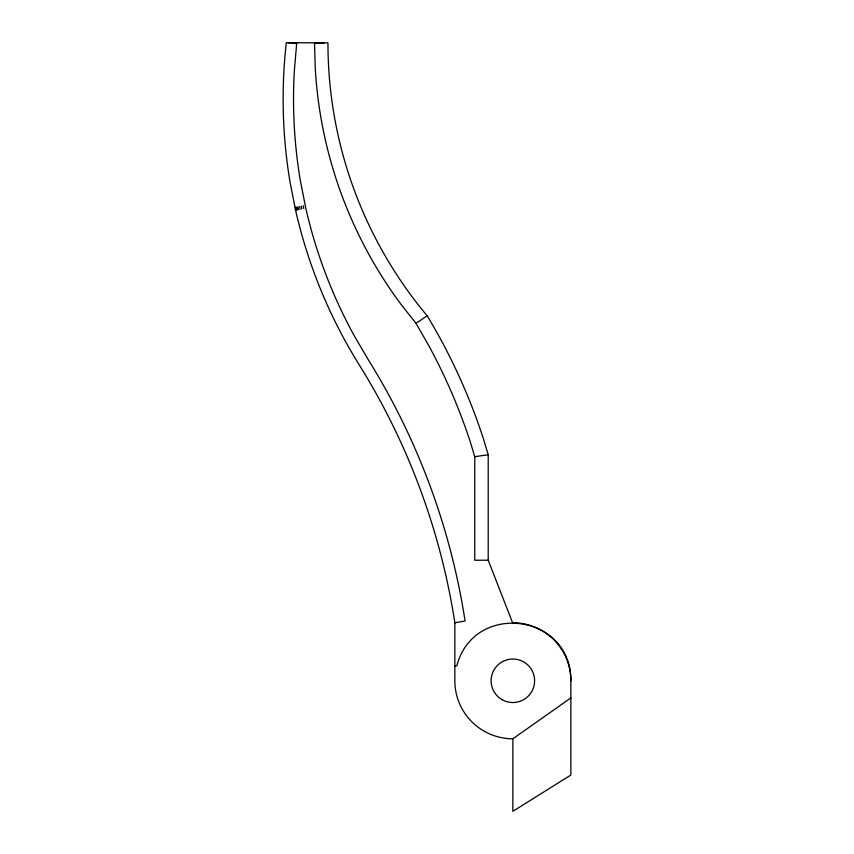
<?xml version="1.0" encoding="UTF-8"?>
<svg xmlns="http://www.w3.org/2000/svg" width="854" height="854" viewBox="0 0 854 854"><rect width="100%" height="100%" fill="white"/><g stroke="black" fill="none" stroke-linecap="round" stroke-linejoin="round"><path stroke-width="1.28" d="M289.357 42.711L296.658 43.575M289.858 42.711L288.054 42.711M293.755 43.33L293.797 42.732M294.641 43.405L294.694 42.732M296.733 42.743L294.31 71.288A491.904 491.904 0 0 0 300.405 181.005L305.753 208.002A491.904 491.904 0 0 0 354.506 336.241L368.565 360.196A694.921 694.921 0 0 1 465.078 621.007L454.851 622.769A685.047 685.047 0 0 0 359.63 365.491A502.301 502.301 0 0 1 295.612 210.308L290.157 182.735A502.301 502.301 0 0 1 286.303 42.7L327.957 42.871A424.523 424.523 0 0 0 427.181 315.788A594.299 594.299 0 0 1 483.065 437.718L488.21 454.712L488.21 560.235L512.603 622.769A58.008 58.008 0 0 1 570.867 680.777L570.867 775.048L512.859 811.3L512.859 738.785A58.008 58.008 0 0 1 454.851 680.777L454.851 622.769M512.859 738.785L570.867 697.921M488.21 560.235L474.771 560.235L474.771 456.709L470.287 441.902A580.859 580.859 0 0 0 428.729 345.528L416.015 323.335L427.181 315.788M487.954 454.787L474.771 456.709M324.018 42.86L321.723 42.849M314.528 43.255L321.979 42.849M454.851 665.757L456.826 665.757C473.959 600.874 571.337 613.588 570.867 680.777M416.015 323.335L401.081 304.44A437.974 437.974 0 0 1 315.243 68.331L314.518 42.817M303.245 205.761L303.778 208.461M301.323 206.134L301.868 208.888M299.562 206.487L300.117 209.283M298.014 206.796L298.58 209.636M296.754 207.042L297.32 209.924M295.804 207.234L296.381 210.137M295.26 207.341L295.804 210.265M501.981 699.618A21.756 21.756 0 0 0 534.615 680.777A21.756 21.756 0 0 0 501.981 661.935A21.756 21.756 0 0 0 501.981 699.618"/></g></svg>
